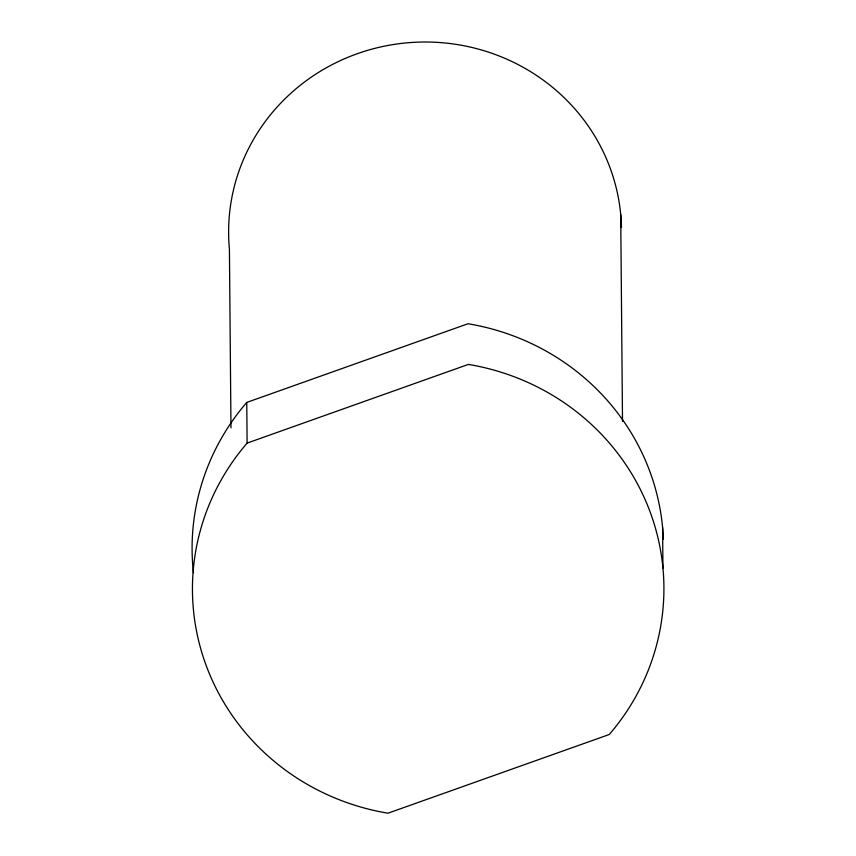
<?xml version="1.0" encoding="UTF-8"?>
<svg xmlns="http://www.w3.org/2000/svg" width="856" height="856" viewBox="0 0 856 856"><rect width="100%" height="100%" fill="white"/><g stroke="black" fill="none" stroke-linecap="round" stroke-linejoin="round"><path stroke-width="1.28" d="M193.456 572.76A235.742 227.707 -0.5 0 1 246.753 402.427L468.018 323.739A235.742 227.707 -0.5 0 1 663.389 539.259M247.106 443.108L468.371 364.41A235.742 227.707 -0.5 0 1 609.247 734.512L387.982 813.2A235.742 227.707 -0.5 0 1 247.106 443.108L246.753 402.427M662.598 527.424L662.951 568.095M620.707 214.514L622.515 421.42M230.981 427.893L229.419 249.021A196.452 189.754 -0.5 0 1 414.036 42.319A196.452 189.754 -0.5 0 1 621.467 227.514"/></g></svg>
